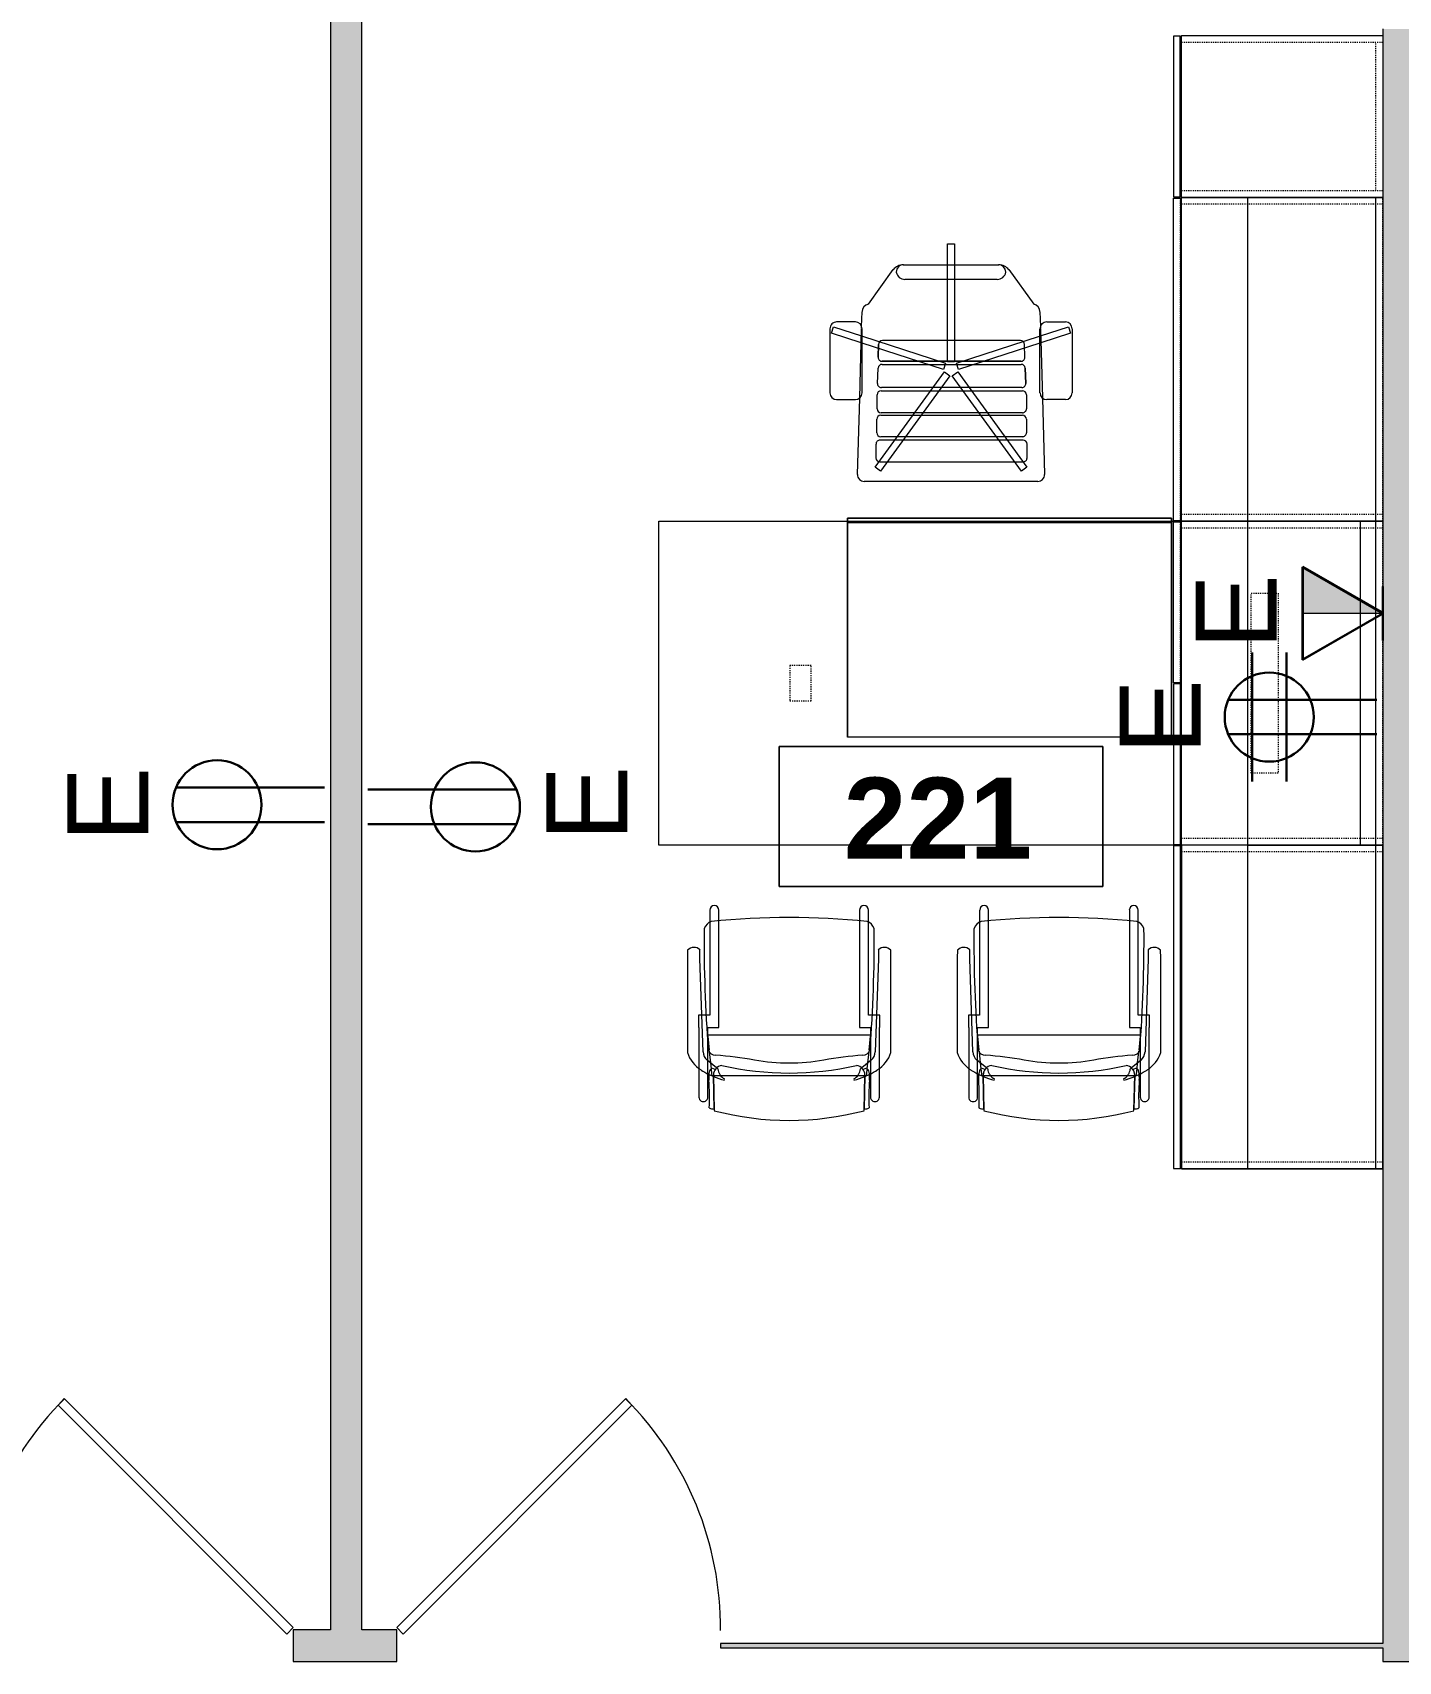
# Model space of a CAD drawing. Header units: inches. Extents: x 1180 to 3050, y -149 to 1363.
# Drawn here: x 2738 to 2889.9, y 672.2 to 853.3 of the extents above; entities that cross this region are included whole.
import ezdxf

# ---------------------------------------------------------------- set-up
doc = ezdxf.new("R2010")
doc.units = ezdxf.units.IN
doc.header["$MEASUREMENT"] = 0
doc.linetypes.add('Dash', pattern=[0.25, 0.125, -0.125])
for name, color, linetype, lineweight in [('A-ANNO-NOTE', 131, 'Continuous', 30), ('A-AREA-IDEN', 2, 'Continuous', 9), ('A-DOOR', 31, 'Continuous', 13), ('A-WALL-PATT', 111, 'Continuous', 13), ('I-FURN', 30, 'Continuous', 9), ('I-FURN-PNLS', 30, 'Dash', 9), ('I-WALL', 2, 'Continuous', 13)]:
    doc.layers.add(name, color=color, linetype=linetype, lineweight=lineweight)
doc.styles.add('Swis721 Lt BT', font='swissl.ttf', dxfattribs={"height": 9})
doc.styles.add('Swis721 Lt BT_B_1', font='', dxfattribs={"height": 9})
doc.styles.get('Swis721 Lt BT_B_1').set_extended_font_data('Swis721 Lt BT', bold=True)

# ---------------------------------------------------------------- blocks, each defined once
blk = doc.blocks.new('Door - Glass Single - Patch - Short Handle-6515139-FIRST FLOOR POWER _ SIGNAL')
at = {"layer": 'A-DOOR', "color": 8, "lineweight": 20}
for p, q in [((-8.16, -26.75), (17.29, -1.29)), ((17.29, -1.29), (18, -2)), ((18, -2), (-7.46, -27.46)), ((-7.46, -27.46), (-8.16, -26.75))]:
    blk.add_line(p, q, dxfattribs=at)
at = {"layer": 'A-DOOR', "lineweight": 9}
blk.add_arc((18, -2), 36, 179.5, 225, dxfattribs=at)
blk = doc.blocks.new('Door - Glass Single - Patch - Short Handle-6523773-FIRST FLOOR POWER _ SIGNAL')
at = {"layer": 'A-DOOR', "color": 8, "lineweight": 20}
for p, q in [((-7.46, 27.46), (-8.16, 26.75)), ((18, 2), (-7.46, 27.46)), ((-8.16, 26.75), (17.29, 1.29)), ((17.29, 1.29), (18, 2))]:
    blk.add_line(p, q, dxfattribs=at)
at = {"layer": 'A-DOOR', "lineweight": 9}
blk.add_arc((18, 2), 36, 135, 180.5, dxfattribs=at)
blk = doc.blocks.new('F - EXECUTIVE DESK 2 - F - EXECUTIVE DESK 2-V44-FIRST FLOOR POWER _ SIGNAL')
at = {"layer": 'I-FURN'}
for p, q in [((23.5, -35.87), (23.5, -12)), ((23.5, -12), (23.5, -35.86)), ((23.5, -12), (59.5, -12)), ((23.5, -12), (59.5, -12)), ((59.5, -35.86), (59.5, -12)), ((59.5, -12), (59.5, -35.87)), ((23.5, -35.87), (23.5, -35.99)), ((23.5, -36), (23.5, -35.87)), ((23.5, -35.87), (23.5, -36)), ((23.5, -35.93), (23.5, -35.87)), ((59.5, -35.87), (23.5, -35.87)), ((59.5, -35.87), (23.5, -35.87)), ((23.5, -35.99), (23.5, -35.93)), ((23.5, -36), (23.5, -36.1)), ((23.5, -36.37), (23.5, -36)), ((23.5, -36.17), (23.5, -36)), ((23.5, -36.02), (23.5, -36.08)), ((23.5, -36.13), (23.5, -36.18)), ((23.5, -36.17), (23.5, -36.37)), ((23.5, -36.18), (23.5, -36.17)), ((59.5, -35.87), (59.5, -35.93)), ((59.5, -36), (59.5, -35.87)), ((59.5, -35.87), (59.5, -36)), ((59.5, -35.99), (59.5, -35.87)), ((59.5, -35.93), (59.5, -35.99)), ((59.5, -36), (59.5, -36.05)), ((59.5, -36), (59.5, -36.37)), ((59.5, -36.1), (59.5, -36)), ((59.5, -36.08), (59.5, -36.02)), ((59.5, -36.05), (59.5, -36.1)), ((59.5, -36.1), (59.5, -36.14)), ((59.5, -36.18), (59.5, -36.13)), ((59.5, -36.14), (59.5, -36.17)), ((59.5, -36.17), (59.5, -36.18)), ((59.5, -36.22), (59.5, -36.17)), ((23.5, -36.37), (59.5, -36.37)), ((59.5, -36.35), (59.5, -36.22)), ((59.5, -36.37), (59.5, -36.35)), ((37.84, -49.71), (37.6, -41.21)), ((38.35, -40.44), (57.65, -40.44)), ((39.56, -42.02), (40.16, -41.57)), ((40.16, -41.57), (47.86, -52.17)), ((48.14, -52.17), (55.84, -41.57)), ((55.84, -41.57), (56.44, -42.02)), ((58.4, -41.21), (58.16, -49.71)), ((39.55, -43.05), (39.55, -44.59)), ((39.55, -43.05), (39.55, -44.59)), ((47.26, -52.62), (39.56, -42.02)), ((55.91, -42.61), (39.99, -42.61)), ((55.91, -42.61), (39.99, -42.61)), ((56.44, -42.02), (48.74, -52.62)), ((56.35, -44.59), (56.35, -43.05)), ((56.35, -44.59), (56.35, -43.05)), ((39.99, -45.03), (55.9, -45.03)), ((39.99, -45.03), (55.9, -45.03)), ((39.61, -47.35), (39.61, -45.85)), ((39.61, -47.35), (39.61, -45.85)), ((40.06, -45.41), (55.82, -45.41)), ((40.06, -45.41), (55.82, -45.41)), ((56.26, -45.85), (56.26, -47.35)), ((56.26, -45.85), (56.26, -47.35)), ((39.61, -50.08), (39.61, -48.51)), ((39.61, -50.08), (39.61, -48.51)), ((55.82, -47.79), (40.06, -47.79)), ((55.82, -47.79), (40.06, -47.79)), ((40.06, -48.07), (55.78, -48.07)), ((40.06, -48.07), (55.78, -48.07)), ((56.22, -48.51), (56.22, -50.08)), ((56.22, -48.51), (56.22, -50.08)), ((34.54, -57.42), (34.54, -50.28)), ((35.28, -49.53), (37.36, -49.53)), ((38.06, -57.42), (37.84, -49.74)), ((38.11, -50.28), (38.11, -57.42)), ((55.78, -50.52), (40.06, -50.52)), ((55.78, -50.52), (40.06, -50.52)), ((57.9, -50.28), (57.9, -57.42)), ((58.16, -49.74), (57.94, -57.42)), ((60.72, -49.53), (58.64, -49.53)), ((61.47, -57.42), (61.47, -50.28)), ((39.76, -53.03), (39.68, -51.34)), ((39.68, -51.34), (39.76, -53.03)), ((40.12, -50.88), (55.75, -50.88)), ((40.12, -50.88), (55.75, -50.88)), ((47.86, -52.17), (47.26, -52.62)), ((48.74, -52.62), (48.14, -52.17)), ((56.19, -51.34), (56.11, -53.03)), ((56.19, -51.34), (56.11, -53.03)), ((38.11, -55.82), (47.17, -52.87)), ((47.41, -53.59), (38.15, -56.6)), ((39.8, -54.24), (39.84, -55.66)), ((39.8, -54.24), (39.84, -55.66)), ((55.67, -53.45), (40.2, -53.45)), ((55.67, -53.45), (40.2, -53.45)), ((55.67, -53.79), (40.24, -53.79)), ((40.24, -53.79), (55.67, -53.79)), ((47.17, -52.87), (47.41, -53.59)), ((47.63, -53.75), (48.38, -53.75)), ((47.63, -64.52), (47.63, -53.75)), ((48.38, -53.75), (48.38, -64.52)), ((48.6, -53.59), (48.83, -52.87)), ((57.85, -56.6), (48.6, -53.59)), ((48.83, -52.87), (57.9, -55.82)), ((56.07, -55.66), (56.11, -54.24)), ((56.11, -54.24), (56.07, -55.66)), ((34.71, -56.92), (38.01, -55.85)), ((38.01, -55.85), (38.11, -55.82)), ((40.28, -56.09), (55.63, -56.09)), ((40.28, -56.09), (55.63, -56.09)), ((57.9, -55.82), (57.99, -55.85)), ((57.99, -55.85), (61.29, -56.92)), ((34.95, -57.64), (34.71, -56.92)), ((38.04, -56.63), (34.95, -57.64)), ((38.11, -56.61), (38.04, -56.63)), ((38.06, -57.65), (38.06, -57.47)), ((38.11, -59.31), (38.06, -57.65)), ((57.94, -57.65), (57.89, -59.31)), ((57.96, -56.63), (57.9, -56.61)), ((57.94, -57.47), (57.94, -57.65)), ((61.06, -57.64), (57.96, -56.63)), ((61.29, -56.92), (61.06, -57.64)), ((37.36, -58.17), (35.28, -58.17)), ((58.64, -58.17), (60.72, -58.17)), ((41.56, -63.98), (38.81, -60.13)), ((57.19, -60.13), (54.44, -63.98)), ((42.87, -62.9), (53.13, -62.9)), ((53.31, -64.52), (42.69, -64.52)), ((53.27, -64.52), (42.73, -64.52)), ((47.63, -66.85), (47.63, -64.52)), ((48.38, -64.52), (48.38, -66.85)), ((48.38, -66.85), (47.63, -66.85))]:
    blk.add_line(p, q, dxfattribs=at)
for centre, radius, start, end in [((38.35, -41.19), 0.75, 90, 181.6253), ((57.65, -41.19), 0.75, 358.3747, 90), ((35.28, -50.28), 0.746, 90, 180), ((37.36, -50.28), 0.746, 0, 90), ((58.64, -50.28), 0.746, 90, 180), ((60.72, -50.28), 0.746, 0, 90), ((35.28, -57.42), 0.746, 180, 270), ((37.36, -57.42), 0.746, 270, 0), ((58.64, -57.42), 0.746, 180, 270), ((60.72, -57.42), 0.746, 270, 0), ((38.97, -59.29), 0.861, 181.6253, 259.2912), ((57.03, -59.29), 0.861, 280.7088, 358.3747), ((42.87, -63.87), 0.972, 90, 170), ((53.13, -63.87), 0.972, 10, 90), ((42.72, -63.02), 1.5, 219.5448, 268.6344), ((42.73, -63.71), 0.819, 180, 270), ((53.27, -63.71), 0.819, 270, 0), ((53.28, -63.02), 1.5, 271.3656, 320.4552)]:
    blk.add_arc(centre, radius, start, end, dxfattribs=at)
for centre, major_axis, ratio, start_param, end_param in [((39.99, -43.05), (0.441, 0), 0.994522, 1.570796, 3.141593), ((39.99, -43.05), (0.441, 0), 0.994522, 1.570796, 3.141593), ((55.91, -43.05), (0.441, 0), 0.994522, 0, 1.570796), ((55.91, -43.05), (0.441, 0), 0.994522, 0, 1.570796), ((39.99, -44.59), (0.441, 0), 0.994522, 3.141593, 4.712389), ((39.99, -44.59), (-0.441, 0), 0.994522, 0, 1.570796), ((55.9, -44.59), (-0.442, 0), 0.994522, 1.570796, 3.141593), ((55.9, -44.59), (-0.442, 0), 0.994522, 1.570796, 3.141593), ((40.06, -45.85), (0.441, 0), 0.999591, 1.570796, 3.141593), ((40.06, -45.85), (0.441, 0), 0.999591, 2.356194, 3.141593), ((40.06, -45.85), (0.441, 0), 0.999591, 1.570796, 2.356194), ((55.82, -45.85), (0.441, 0), 0.999591, 0, 1.570796), ((55.82, -45.85), (-0.441, 0), 0.999591, 3.141593, 4.712389), ((40.06, -47.35), (0.441, 0), 0.999591, 3.141593, 4.712389), ((40.06, -47.35), (-0.441, 0), 0.999591, 0, 1.570796), ((40.06, -48.51), (0.441, 0), 0.999403, 1.570796, 3.141593), ((40.06, -48.51), (0.441, 0), 0.999403, 2.356194, 3.141593), ((40.06, -48.51), (0.441, 0), 0.999403, 1.570796, 2.356194), ((55.78, -48.51), (0.441, 0), 0.999403, 0, 1.570796), ((55.78, -48.51), (0.441, 0), 0.999403, 0, 1.570796), ((55.82, -47.35), (0.441, 0), 0.999591, 4.712389, 6.283185), ((55.82, -47.35), (0.441, 0), 0.999591, 4.712389, 6.283185), ((40.06, -50.08), (0.441, 0), 0.999403, 3.141593, 4.712389), ((40.06, -50.08), (0.441, 0), 0.999403, 3.141593, 4.712389), ((55.78, -50.08), (0.441, 0), 0.999403, 4.712389, 6.283185), ((55.78, -50.08), (0.441, 0), 0.999403, 4.712389, 6.283185), ((40.12, -51.32), (0.441, 0), 0.998574, 1.570796, 3.191177), ((40.12, -51.32), (0.441, 0), 0.998574, 1.570796, 3.191177), ((55.75, -51.32), (0.441, 0), 0.998574, 6.233601, 7.853982), ((55.75, -51.32), (0.441, 0), 0.998574, 6.233601, 7.853982), ((40.2, -53.01), (0.441, 0), 0.998574, 3.191177, 4.712389), ((40.2, -53.01), (0.441, 0), 0.998574, 3.191177, 4.712389), ((40.24, -54.23), (0.441, 0), 0.99965, 1.570796, 3.16704), ((40.24, -54.23), (0.441, 0), 0.99965, 1.570796, 3.16704), ((55.67, -53.01), (0.441, 0), 0.998574, 4.712389, 6.233601), ((55.67, -53.01), (0.441, 0), 0.998574, 4.712389, 6.233601), ((55.67, -54.23), (0.441, 0), 0.99965, 6.257738, 7.853982), ((55.67, -54.23), (0.441, 0), 0.99965, 6.257738, 7.853982), ((40.28, -55.65), (0.441, 0), 0.99965, 3.16704, 4.712389), ((40.28, -55.65), (0.441, 0), 0.99965, 3.16704, 4.712389), ((55.63, -55.65), (0.441, 0), 0.99965, 4.712389, 6.257738), ((55.63, -55.65), (0.441, 0), 0.99965, 4.712389, 6.257738)]:
    blk.add_ellipse(centre, major_axis=major_axis, ratio=ratio, start_param=start_param, end_param=end_param, dxfattribs=at)
at = {"layer": 'I-FURN-PNLS', "linetype": 'Continuous'}
for p, q in [((0, 36), (15, 36)), ((0, 0), (0, 36)), ((0, 36), (0, 0)), ((15, 36), (0, 36)), ((0, 36), (15, 36)), ((0, 0), (0, 36)), ((0.75, 36), (0.75, 0)), ((15, 36), (22.38, 36)), ((22.38, 36), (15, 36)), ((15, 36), (15, 0)), ((22.38, 36), (22.38, 0)), ((22.38, 0), (22.38, 36)), ((22.5, 35.94), (22.5, 0.06)), ((23.25, 35.94), (22.5, 35.94)), ((23.25, 0.06), (23.25, 35.94)), ((0, 0), (0.75, 0)), ((0, -72), (0, 0)), ((0, 0), (0.75, 0)), ((0, -72), (0, 0)), ((0, 0), (0.75, 0)), ((15, 0), (0, 0)), ((0.75, 0), (0.75, -72)), ((0.75, 0), (0.75, -72)), ((0.75, 0), (2.5, 0)), ((2.5, -36), (2.5, 0)), ((2.5, 0), (15, 0)), ((2.5, 0), (15, 0)), ((15, 0), (80.5, 0)), ((15, 0), (22.38, 0)), ((22.38, 0), (22.38, -36)), ((22.5, 0.06), (23.25, 0.06)), ((80.5, 0), (80.5, -36)), ((0, 0), (15, 0)), ((0, -72), (0, 0)), ((0, -72), (0, 0)), ((0, 0), (0.75, 0)), ((0, -36), (0, 0)), ((0.75, 0), (0.75, -72)), ((0.75, 0), (2.5, 0)), ((2.5, 0), (15, 0)), ((15, 0), (15, -72)), ((15, 0), (22.38, 0)), ((22.38, 0), (22.38, -36)), ((23.25, -0.06), (22.5, -0.06)), ((22.5, -0.06), (22.5, -17.94)), ((23.25, -17.94), (23.25, -0.06)), ((23.5, -36.37), (23.5, -12)), ((23.5, -12), (59.5, -12)), ((59.5, -12), (59.5, -36.37)), ((22.5, -17.94), (23.25, -17.94)), ((22.5, -18.06), (23.25, -18.06)), ((22.5, -35.94), (22.5, -18.06)), ((23.25, -18.06), (23.25, -35.94)), ((0, -36), (0.75, -36)), ((0, -72), (0, -36)), ((0.75, -36), (0, -36)), ((0.75, -36), (2.5, -36)), ((2.5, -36), (0.75, -36)), ((15, -36), (2.5, -36)), ((2.5, -36), (15, -36)), ((15, -36), (2.5, -36)), ((80.5, -36), (15, -36)), ((15, -36), (22.38, -36)), ((22.38, -36), (15, -36)), ((22.38, -36), (22.38, -72)), ((22.38, -36), (22.38, -72)), ((23.25, -35.94), (22.5, -35.94)), ((22.5, -36.06), (23.25, -36.06)), ((22.5, -71.94), (22.5, -36.06)), ((23.25, -36.06), (23.25, -71.94)), ((59.5, -36.37), (23.5, -36.37)), ((15, -72), (0, -72)), ((0.75, -72), (0, -72)), ((0.75, -72), (0, -72)), ((0.75, -72), (0, -72)), ((0, -72), (22.38, -72)), ((0, -90), (0, -72)), ((0.75, -72), (0, -72)), ((15, -72), (0.75, -72)), ((15, -72), (0.75, -72)), ((22.38, -72), (15, -72)), ((22.38, -72), (15, -72)), ((22.38, -72), (22.38, -90)), ((23.25, -71.94), (22.5, -71.94)), ((23.28, -72.06), (22.53, -72.06)), ((22.53, -72.06), (22.53, -89.94)), ((23.28, -89.94), (23.28, -72.06)), ((22.38, -90), (0, -90)), ((22.53, -89.94), (23.28, -89.94))]:
    blk.add_line(p, q, dxfattribs=at)
at = {"layer": 'I-FURN-PNLS'}
for p, q in [((0, 0), (0, 36)), ((0, 35.25), (15, 35.25)), ((15, 35.25), (22.38, 35.25)), ((22.38, 0), (22.38, 36)), ((22.5, 0.06), (22.5, 35.94)), ((0, 0.75), (15, 0.75)), ((0, 0), (0, -72)), ((15, 0.75), (22.38, 0.75)), ((22.38, 0), (22.38, -36)), ((0, 0), (0, -36)), ((0, -0.75), (0.75, -0.75)), ((0.75, -0.75), (2.5, -0.75)), ((2.5, -0.75), (15, -0.75)), ((15, -0.75), (22.38, -0.75)), ((22.5, -17.94), (22.5, -0.06)), ((11.63, -8), (14.63, -8)), ((11.63, -28), (11.63, -8)), ((14.63, -8), (14.63, -28)), ((63.57, -16.03), (63.57, -19.97)), ((65.93, -16.03), (63.57, -16.03)), ((65.93, -19.97), (65.93, -16.03)), ((22.5, -18.06), (22.5, -35.94)), ((63.57, -19.97), (65.93, -19.97)), ((14.63, -28), (11.63, -28)), ((0, -35.25), (0.75, -35.25)), ((0, -36), (0, -72)), ((0.75, -35.25), (2.5, -35.25)), ((2.5, -35.25), (15, -35.25)), ((15, -35.25), (22.38, -35.25)), ((22.38, -36), (22.38, -72)), ((22.5, -36.06), (22.5, -71.94)), ((0, -36.75), (0.75, -36.75)), ((0.75, -36.75), (15, -36.75)), ((15, -36.75), (22.38, -36.75)), ((0, -71.25), (0.75, -71.25)), ((0.75, -71.25), (15, -71.25)), ((15, -71.25), (22.38, -71.25)), ((22.53, -89.94), (22.53, -72.06)), ((0, -72.75), (22.38, -72.75)), ((0.75, -72.75), (0.75, -89.25)), ((0, -89.25), (22.38, -89.25))]:
    blk.add_line(p, q, dxfattribs=at)
blk = doc.blocks.new('F-Haworth_Chair_X99-Seminar - X99 Seminar Chair with Glides-V45-FIRST FLOOR POWER _ SIGNAL')
at = {"layer": 'I-FURN'}
for p, q in [((-8.34, 11.52), (-8.42, 7.57)), ((-8.42, 7.57), (-8.34, 11.37)), ((8.42, 7.57), (8.34, 11.52)), ((8.34, 11.37), (8.42, 7.57)), ((-10.04, 10.02), (-10.04, 6.81)), ((-9.04, 7.4), (-9.04, 10.02)), ((9.04, 10.02), (9.04, 7.4)), ((10.04, 6.81), (10.04, 10.02)), ((-9.04, 5.99), (-9.04, 7.4)), ((-8.62, 7.42), (-8.68, 6.87)), ((-8.6, 7.6), (-8.62, 7.43)), ((-8.49, 7.6), (-8.56, 7.6)), ((-8.09, 7.6), (-8.4, 7.6)), ((-7.65, 7.6), (-8.08, 7.6)), ((7.65, 7.6), (-7.65, 7.6)), ((-7.18, 7.99), (-7.21, 8.13)), ((7.21, 8.13), (7.18, 7.99)), ((8.4, 7.6), (7.65, 7.6)), ((8.56, 7.6), (8.49, 7.6)), ((8.62, 7.43), (8.6, 7.6)), ((8.68, 6.87), (8.62, 7.42)), ((9.04, 7.4), (9.04, 5.99)), ((-10.04, 6.81), (-10.04, 5)), ((-9.13, 5.92), (-8.08, 6.76)), ((-9.04, 3.62), (-9.04, 5.99)), ((-8.75, 6.22), (-8.88, 4.99)), ((-8.68, 6.87), (-8.75, 6.22)), ((-8.61, 6.81), (-8.23, 6.95)), ((-8.03, 6.81), (-7.95, 6.87)), ((7.95, 6.87), (8.02, 6.81)), ((8.07, 6.77), (9.13, 5.92)), ((8.23, 6.95), (8.61, 6.81)), ((8.75, 6.22), (8.68, 6.87)), ((8.88, 4.99), (8.75, 6.22)), ((9.04, 5.99), (9.04, 3.62)), ((10.04, 5), (10.04, 6.81)), ((-11.32, 5.06), (-11.32, -5.48)), ((-10.04, 4.99), (-10.04, 2.27)), ((-9.92, -5.36), (-9.57, 4.97)), ((-8.9, 4.8), (-9.06, 3.24)), ((-9.04, 3.43), (-9.04, 3.62)), ((-8.88, 4.99), (-8.89, 4.91)), ((8.89, 4.91), (8.88, 4.99)), ((9.06, 3.24), (8.9, 4.8)), ((9.04, 3.62), (9.04, 3.43)), ((9.57, 4.97), (9.92, -5.36)), ((10.04, 2.27), (10.04, 4.99)), ((11.32, -5.48), (11.32, 5.06)), ((-10.04, 2.27), (-10.07, 2.27)), ((-10.07, 2.27), (-10.07, 0.89)), ((-9.07, 3.2), (-9.07, 3.12)), ((-9.07, 3.12), (9.07, 3.12)), ((-9.04, 3.12), (-9.04, 3.43)), ((-9.04, 2.27), (-9.04, 3.12)), ((-7.83, 2.27), (-9.04, 2.27)), ((-7.83, -9.57), (-7.83, 2.27)), ((9.04, 2.27), (7.83, 2.27)), ((7.83, 2.27), (7.83, -9.57)), ((9.04, 3.43), (9.04, 3.12)), ((9.04, 3.12), (9.04, 2.27)), ((9.07, 3.12), (9.07, 3.2)), ((10.07, 2.27), (10.04, 2.27)), ((10.07, 0.89), (10.07, 2.27)), ((-10.07, 0.89), (-9.71, 0.89)), ((-9.71, 0.89), (-9.2, 0.89)), ((-9.2, 0.89), (-8.82, 0.89)), ((-8.82, 0.89), (-8.82, -9.44)), ((8.82, 0.89), (9.2, 0.89)), ((8.82, -9.44), (8.82, 0.89)), ((9.2, 0.89), (9.71, 0.89)), ((9.71, 0.89), (10.07, 0.89)), ((-9.92, -6.36), (-9.92, -5.36)), ((9.92, -5.36), (9.92, -6.36)), ((-11.32, -5.48), (-11.3, -6.32)), ((11.3, -6.32), (11.32, -5.48)), ((-8.82, -9.44), (-8.82, -10.78)), ((-7.83, -10.78), (-7.83, -9.57)), ((7.83, -9.57), (7.83, -10.78)), ((8.82, -10.78), (8.82, -9.44))]:
    blk.add_line(p, q, dxfattribs=at)
for centre, radius, start, end in [((-36.06, 10.03), 27.2, 355.9857, 2.5118), ((0, -20.73), 33.17, 104.5766, 105.5522), ((0, -20.29), 32.89, 75.3075, 104.696), ((0, -20.73), 33.17, 74.4478, 75.4234), ((36.06, 10.03), 27.2, 177.4882, 184.0143), ((-9.54, 10.02), 0.498, 360, 180), ((9.54, 10.02), 0.498, 360, 180), ((-4.71, -1.15), 9.61, 116.0036, 121.9522), ((-5.2, 7.86), 3.74, 175.9857, 189.9064), ((-4.71, -1.15), 9.61, 113.5094, 116.0036), ((-4.71, -1.15), 9.61, 112.927, 113.3607), ((-4.71, -1.15), 9.61, 105.0666, 112.7369), ((-7.37, 7.55), 1.05, 178.8214, 214.7998), ((-7.37, 7.55), 1.05, 178.8214, 264.0446), ((-6.55, 6.76), 1.38, 147.5752, 174.9122), ((-6.55, 6.76), 1.38, 117.0503, 145.9813), ((0, -26.49), 33.83, 77.2285, 102.7715), ((6.55, 6.76), 1.38, 34.0187, 62.9497), ((4.71, -1.15), 9.61, 67.2631, 74.9334), ((7.37, 7.55), 1.05, 275.9554, 1.1786), ((6.55, 6.76), 1.38, 5.0878, 32.4248), ((7.37, 7.55), 1.05, 325.2002, 1.1786), ((4.71, -1.15), 9.61, 66.6393, 67.073), ((4.71, -1.15), 9.61, 63.9964, 66.4906), ((5.2, 7.86), 3.74, 350.0936, 4.0143), ((4.71, -1.15), 9.61, 58.0478, 63.9964), ((-7.87, 3.92), 3.63, 121.9522, 161.8211), ((-8.18, 4.9), 1.39, 132.8922, 177.1987), ((-8.28, 7.33), 0.613, 189.9064, 237.4573), ((-11.32, 48.08), 42.84, 274.2301, 280.0233), ((0, -15.97), 22.19, 79.9767, 100.0233), ((11.32, 48.08), 42.84, 259.9767, 265.7699), ((8.28, 7.33), 0.613, 302.5427, 350.0936), ((8.18, 4.9), 1.39, 2.8013, 47.1078), ((7.87, 3.92), 3.63, 18.1789, 58.0478), ((144.06, -7.32), 153.52, 175.4787, 180.5251), ((-8.24, 4.59), 0.763, 84.2338, 165.7662), ((8.24, 4.59), 0.763, 14.2338, 95.7662), ((-144.06, -7.32), 153.52, 359.4749, 4.5213), ((-10.58, -5.68), 0.956, 221.8901, 314.1099), ((10.58, -5.68), 0.956, 225.8901, 318.1099), ((-8.21, -8.28), 1.31, 200.0433, 249.9567), ((8.21, -8.28), 1.31, 290.0433, 339.9567), ((-8.32, -10.78), 0.495, 180, 360), ((0, 75.01), 84.96, 264.1475, 275.8525), ((8.32, -10.78), 0.495, 180, 360)]:
    blk.add_arc(centre, radius, start, end, dxfattribs=at)
blk = doc.blocks.new('F-Haworth_Chair_X99-Seminar - X99 Seminar Chair with Glides-V46-FIRST FLOOR POWER _ SIGNAL')
at = {"layer": 'I-FURN'}
for p, q in [((-8.34, 11.52), (-8.42, 7.57)), ((-8.42, 7.57), (-8.34, 11.37)), ((8.42, 7.57), (8.34, 11.52)), ((8.34, 11.37), (8.42, 7.57)), ((-10.04, 10.02), (-10.04, 6.81)), ((-9.04, 7.4), (-9.04, 10.02)), ((9.04, 10.02), (9.04, 7.4)), ((10.04, 6.81), (10.04, 10.02)), ((-9.04, 5.99), (-9.04, 7.4)), ((-8.62, 7.42), (-8.68, 6.87)), ((-8.6, 7.6), (-8.62, 7.43)), ((-8.49, 7.6), (-8.56, 7.6)), ((-7.65, 7.6), (-8.4, 7.6)), ((7.65, 7.6), (-7.65, 7.6)), ((-7.18, 7.99), (-7.21, 8.13)), ((7.21, 8.13), (7.18, 7.99)), ((8.4, 7.6), (7.65, 7.6)), ((8.56, 7.6), (8.49, 7.6)), ((8.62, 7.43), (8.6, 7.6)), ((8.68, 6.87), (8.62, 7.42)), ((9.04, 7.4), (9.04, 5.99)), ((-10.04, 6.81), (-10.04, 5)), ((-9.13, 5.92), (-8.07, 6.77)), ((-9.04, 3.62), (-9.04, 5.99)), ((-8.75, 6.22), (-8.88, 4.99)), ((-8.68, 6.87), (-8.75, 6.22)), ((-8.61, 6.81), (-8.23, 6.95)), ((-8.03, 6.81), (-7.95, 6.87)), ((7.95, 6.87), (8.03, 6.81)), ((8.07, 6.77), (9.13, 5.92)), ((8.23, 6.95), (8.61, 6.81)), ((8.75, 6.22), (8.68, 6.87)), ((8.88, 4.99), (8.75, 6.22)), ((9.04, 5.99), (9.04, 3.62)), ((10.04, 5), (10.04, 6.81)), ((-11.32, 5.06), (-11.32, -5.48)), ((-10.04, 4.99), (-10.04, 2.27)), ((-9.92, -5.36), (-9.57, 4.97)), ((-8.9, 4.8), (-9.06, 3.24)), ((-9.04, 3.43), (-9.04, 3.62)), ((-8.88, 4.99), (-8.89, 4.91)), ((8.89, 4.91), (8.88, 4.99)), ((9.06, 3.24), (8.9, 4.8)), ((9.04, 3.62), (9.04, 3.43)), ((9.57, 4.97), (9.92, -5.36)), ((10.04, 2.27), (10.04, 4.99)), ((11.32, -5.48), (11.32, 5.06)), ((-10.04, 2.27), (-10.07, 2.27)), ((-10.07, 2.27), (-10.07, 0.89)), ((-9.07, 3.2), (-9.07, 3.12)), ((-9.07, 3.12), (5.8, 3.12)), ((-9.04, 3.12), (-9.04, 3.43)), ((-9.04, 2.27), (-9.04, 3.12)), ((-7.83, 2.27), (-9.04, 2.27)), ((-7.83, -9.57), (-7.83, 2.27)), ((5.82, 3.12), (9.07, 3.12)), ((9.04, 2.27), (7.83, 2.27)), ((7.83, 2.27), (7.83, -9.57)), ((9.04, 3.43), (9.04, 3.12)), ((9.04, 3.12), (9.04, 2.27)), ((9.07, 3.12), (9.07, 3.2)), ((10.07, 2.27), (10.04, 2.27)), ((10.07, 0.89), (10.07, 2.27)), ((-10.07, 0.89), (-9.71, 0.89)), ((-9.71, 0.89), (-9.2, 0.89)), ((-9.2, 0.89), (-8.82, 0.89)), ((-8.82, 0.89), (-8.82, -9.44)), ((8.82, 0.89), (9.2, 0.89)), ((8.82, -9.44), (8.82, 0.89)), ((9.2, 0.89), (9.71, 0.89)), ((9.71, 0.89), (10.07, 0.89)), ((-9.92, -6.36), (-9.92, -5.36)), ((9.92, -5.36), (9.92, -6.36)), ((-11.32, -5.48), (-11.3, -6.32)), ((11.3, -6.32), (11.32, -5.48)), ((-8.82, -9.44), (-8.82, -10.78)), ((-7.83, -10.78), (-7.83, -9.57)), ((7.83, -9.57), (7.83, -10.78)), ((8.82, -10.78), (8.82, -9.44))]:
    blk.add_line(p, q, dxfattribs=at)
for centre, radius, start, end in [((-36.06, 10.03), 27.2, 355.9857, 2.5118), ((0, -20.73), 33.17, 104.5766, 105.5522), ((0, -20.29), 32.89, 75.3075, 104.696), ((0, -20.73), 33.17, 74.4478, 75.4234), ((36.06, 10.03), 27.2, 177.4882, 184.0143), ((-9.54, 10.02), 0.498, 360, 180), ((9.54, 10.02), 0.498, 360, 180), ((-4.71, -1.15), 9.61, 116.0036, 121.9522), ((-5.2, 7.86), 3.74, 175.9857, 189.9064), ((-4.71, -1.15), 9.61, 113.5094, 116.0036), ((-4.71, -1.15), 9.61, 112.927, 113.3607), ((-4.71, -1.15), 9.61, 105.0666, 112.7369), ((-7.37, 7.55), 1.05, 178.8214, 214.7998), ((-7.37, 7.55), 1.05, 178.8214, 264.0446), ((-6.55, 6.76), 1.38, 147.5752, 174.9122), ((-6.55, 6.76), 1.38, 117.0503, 145.9813), ((0, -26.49), 33.83, 77.2285, 102.7715), ((6.55, 6.76), 1.38, 34.0187, 62.9497), ((4.71, -1.15), 9.61, 67.2631, 74.9334), ((7.37, 7.55), 1.05, 275.9554, 1.1786), ((6.55, 6.76), 1.38, 5.0878, 32.4248), ((7.37, 7.55), 1.05, 325.2002, 1.1786), ((4.71, -1.15), 9.61, 66.6393, 67.073), ((4.71, -1.15), 9.61, 63.9964, 66.4906), ((5.2, 7.86), 3.74, 350.0936, 4.0143), ((4.71, -1.15), 9.61, 58.0478, 63.9964), ((-7.87, 3.92), 3.63, 121.9522, 161.8211), ((-8.18, 4.9), 1.39, 132.8922, 177.1987), ((-8.28, 7.33), 0.613, 189.9064, 237.4573), ((-11.32, 48.08), 42.84, 274.2301, 280.0233), ((0, -15.97), 22.19, 79.9767, 100.0233), ((11.32, 48.08), 42.84, 259.9767, 265.7699), ((8.28, 7.33), 0.613, 302.5427, 350.0936), ((8.18, 4.9), 1.39, 2.8013, 47.1078), ((7.87, 3.92), 3.63, 18.1789, 58.0478), ((144.06, -7.32), 153.52, 175.4787, 180.5251), ((-8.24, 4.59), 0.763, 84.2338, 165.7662), ((8.24, 4.59), 0.763, 14.2338, 95.7662), ((-144.06, -7.32), 153.52, 359.4749, 4.5213), ((-10.58, -5.68), 0.956, 221.8901, 314.1099), ((10.58, -5.68), 0.956, 225.8901, 318.1099), ((-8.21, -8.28), 1.31, 200.0433, 249.9567), ((8.21, -8.28), 1.31, 290.0433, 339.9567), ((-8.32, -10.78), 0.495, 180, 360), ((0, 75.01), 84.96, 264.1475, 275.8525), ((8.32, -10.78), 0.495, 180, 360)]:
    blk.add_arc(centre, radius, start, end, dxfattribs=at)
blk = doc.blocks.new('Room Tag - Number Only-4120135-FIRST FLOOR POWER _ SIGNAL')
at = {"layer": 'A-AREA-IDEN'}
for p, q in [((-0.1881, -0.1636), (-0.1881, -0.0018)), ((-0.1881, -0.0018), (0.1869, -0.0018)), ((0.1869, -0.0018), (-0.1881, -0.0018)), ((-0.1881, -0.0018), (-0.1881, -0.1636)), ((0.1869, -0.0018), (0.1869, -0.1636)), ((0.1869, -0.1636), (0.1869, -0.0018)), ((0.1869, -0.1636), (-0.1881, -0.1636)), ((-0.1881, -0.1636), (0.1869, -0.1636))]:
    blk.add_line(p, q, dxfattribs=at)

msp = doc.modelspace()

# ---------------------------------------------------------------- hatches: boundary and pattern name
at = {"layer": 'A-ANNO-NOTE', "lineweight": 9}
msp.add_hatch(color=256, dxfattribs=at).paths.add_polyline_path([(2888.18, 788.78), (2879.24, 793.94), (2879.24, 788.78), (2886.54, 788.78)], flags=0)
at = {"layer": 'A-WALL-PATT', "lineweight": 9}
for points in [[(2774.61, 675.75), (2774.61, 871.75), (2771.11, 871.75), (2771.11, 675.75)], [(2891.61, 675.75), (2891.61, 853.75), (2888.11, 853.75), (2888.11, 675.75)], [(2771.11, 672.25), (2778.47, 672.25), (2778.47, 675.75), (2766.97, 675.75), (2766.97, 672.25)], [(2888.11, 672.25), (2897.86, 672.25), (2897.86, 675.75), (2888.11, 675.75), (2888.11, 673.75)], [(2814.47, 673.75), (2888.11, 673.75), (2888.11, 674.25), (2814.47, 674.25)]]:
    msp.add_hatch(color=7, dxfattribs=at).paths.add_polyline_path(points, flags=0)

# ---------------------------------------------------------------- linework, layer by layer
at = {"layer": 'A-ANNO-NOTE'}
for p, q in [((2888.11, 788.75), (2879.18, 793.9)), ((2879.18, 783.59), (2879.18, 793.9)), ((2888.18, 788.78), (2879.24, 793.94)), ((2879.24, 783.63), (2879.24, 793.94)), ((2888.11, 791.75), (2888.11, 785.75)), ((2888.11, 788.75), (2879.18, 783.59)), ((2888.18, 788.78), (2879.24, 783.63)), ((2873.58, 770.06), (2873.58, 784.41)), ((2877.41, 770.06), (2877.41, 784.41)), ((2887.45, 779.15), (2870.93, 779.15)), ((2887.45, 775.32), (2870.93, 775.32)), ((2770.45, 769.4), (2753.93, 769.4)), ((2775.26, 769.17), (2791.79, 769.17)), ((2775.26, 769.17), (2791.79, 769.17)), ((2770.45, 765.57), (2753.93, 765.57)), ((2770.45, 765.57), (2753.93, 765.57)), ((2775.26, 765.34), (2791.79, 765.34))]:
    msp.add_line(p, q, dxfattribs=at)
at = {"layer": 'A-ANNO-NOTE', "lineweight": 9}
for p, q in [((2888.18, 788.78), (2879.24, 793.94)), ((2879.24, 793.94), (2879.24, 788.78)), ((2879.24, 788.78), (2888.18, 788.78))]:
    msp.add_line(p, q, dxfattribs=at)
at = {"layer": 'A-ANNO-NOTE'}
for centre in [(2875.49, 777.24), (2758.49, 767.49), (2787.22, 767.25)]:
    msp.add_circle(centre, 4.95, dxfattribs=at)
at = {"layer": 'I-WALL', "color": 8, "lineweight": 20}
for p, q in [((2771.11, 871.75), (2771.11, 675.75)), ((2774.61, 675.75), (2774.61, 871.75)), ((2888.11, 853.75), (2888.11, 674.25)), ((2771.11, 675.75), (2766.97, 675.75)), ((2766.97, 675.75), (2766.97, 672.25)), ((2778.47, 675.75), (2774.61, 675.75)), ((2778.47, 672.25), (2778.47, 675.75)), ((2888.11, 674.25), (2814.47, 674.25)), ((2814.47, 674.25), (2814.47, 673.75)), ((2814.47, 673.75), (2888.11, 673.75)), ((2888.11, 673.75), (2888.11, 672.25)), ((2766.97, 672.25), (2778.47, 672.25)), ((2888.11, 672.25), (2897.86, 672.25))]:
    msp.add_line(p, q, dxfattribs=at)

# ---------------------------------------------------------------- block references
at = {"layer": 'A-AREA-IDEN', "xscale": 95.99999999999994, "yscale": 95.99999999999994, "zscale": 95.99999999999994}
msp.add_blockref('Room Tag - Number Only-4120135-FIRST FLOOR POWER _ SIGNAL', (2839.06, 774.12), dxfattribs=at)
at = {"layer": 'A-DOOR'}
msp.add_blockref('Door - Glass Single - Patch - Short Handle-6523773-FIRST FLOOR POWER _ SIGNAL', (2748.97, 674), dxfattribs=at)
at = {"layer": 'A-DOOR', "rotation": 180}
msp.add_blockref('Door - Glass Single - Patch - Short Handle-6515139-FIRST FLOOR POWER _ SIGNAL', (2796.47, 674), dxfattribs=at)
at = {"layer": 'I-FURN', "rotation": 180}
for name, p in [('F - EXECUTIVE DESK 2 - F - EXECUTIVE DESK 2-V44-FIRST FLOOR POWER _ SIGNAL', (2888.11, 763)), ('F-Haworth_Chair_X99-Seminar - X99 Seminar Chair with Glides-V45-FIRST FLOOR POWER _ SIGNAL', (2822.11, 745)), ('F-Haworth_Chair_X99-Seminar - X99 Seminar Chair with Glides-V46-FIRST FLOOR POWER _ SIGNAL', (2852.11, 745))]:
    msp.add_blockref(name, p, dxfattribs=at)

# ---------------------------------------------------------------- texts
at = {"layer": 'A-ANNO-NOTE', "lineweight": 9, "char_height": 9, "width": 9.393, "attachment_point": 1, "rotation": 90, "style": 'Swis721 Lt BT'}
for insert in [(2867.31, 784.74), (2858.85, 773.06), (2741.85, 763.31), (2795.1, 763.42)]:
    msp.add_mtext('E', dxfattribs=dict(at, insert=insert))
at = {"layer": 'A-AREA-IDEN', "insert": (2828.17, 770.5), "char_height": 9, "width": 25.452, "attachment_point": 1, "style": 'Swis721 Lt BT_B_1'}
msp.add_mtext('221', dxfattribs=at)

doc.saveas('drawing.dxf')
